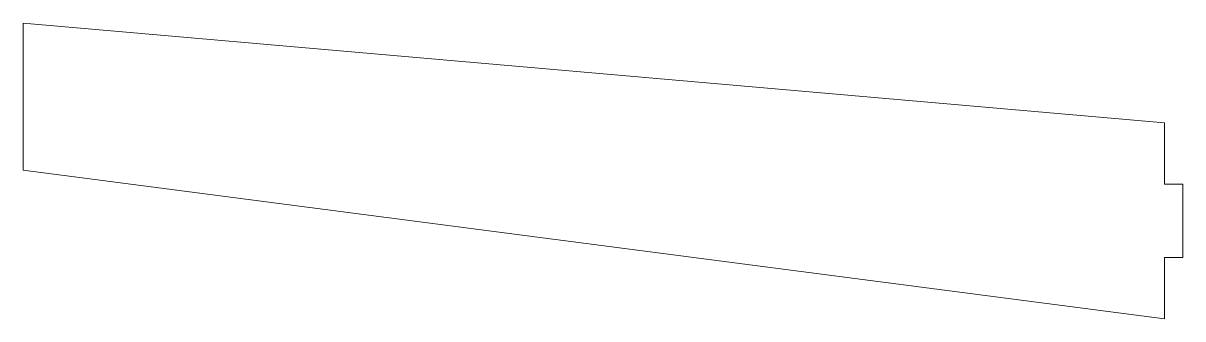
# Model space of a CAD drawing. Header units: inches. Extents: x -11.7 to 0.2, y -2 to 1.
import ezdxf

# ---------------------------------------------------------------- set-up
doc = ezdxf.new("R2010")
doc.units = ezdxf.units.IN
doc.header["$MEASUREMENT"] = 0

msp = doc.modelspace()

# ---------------------------------------------------------------- linework, layer by layer
at = {"color": 7, "linetype": 'Continuous', "lineweight": 15}
for p, q in [((-11.654, 1.019), (-11.654, -0.481)), ((0, 0), (-11.654, 1.019)), ((0, -0.625), (0, 0)), ((-11.654, -0.481), (0, -2)), ((0.188, -0.625), (0, -0.625)), ((0.188, -1.375), (0.188, -0.625)), ((0, -1.375), (0.188, -1.375)), ((0, -2), (0, -1.375))]:
    msp.add_line(p, q, dxfattribs=at)

doc.saveas('drawing.dxf')
